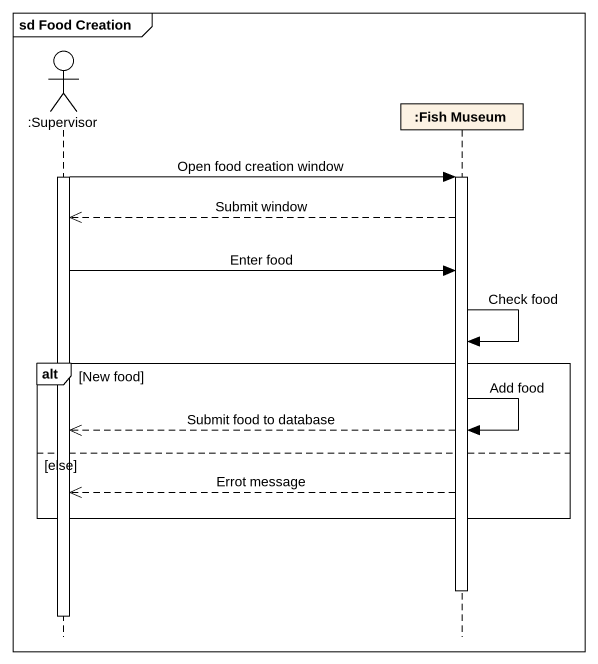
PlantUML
@startuml
mainframe sd Food Creation
hide footbox
actor ":Supervisor" as Supervisor
participant ":Fish Museum" as Fish_Museum

activate Supervisor
Supervisor -> Fish_Museum : Open food creation window
activate Fish_Museum
Fish_Museum -->> Supervisor : Submit window
Supervisor -> Fish_Museum : Enter food
Fish_Museum -> Fish_Museum : Check food
alt New food
  Fish_Museum -> Fish_Museum : Add food
  Fish_Museum -->> Supervisor : Submit food to database
else else
  Fish_Museum -->> Supervisor : Errot message
end
deactivate Fish_Museum
deactivate Supervisor
@enduml
